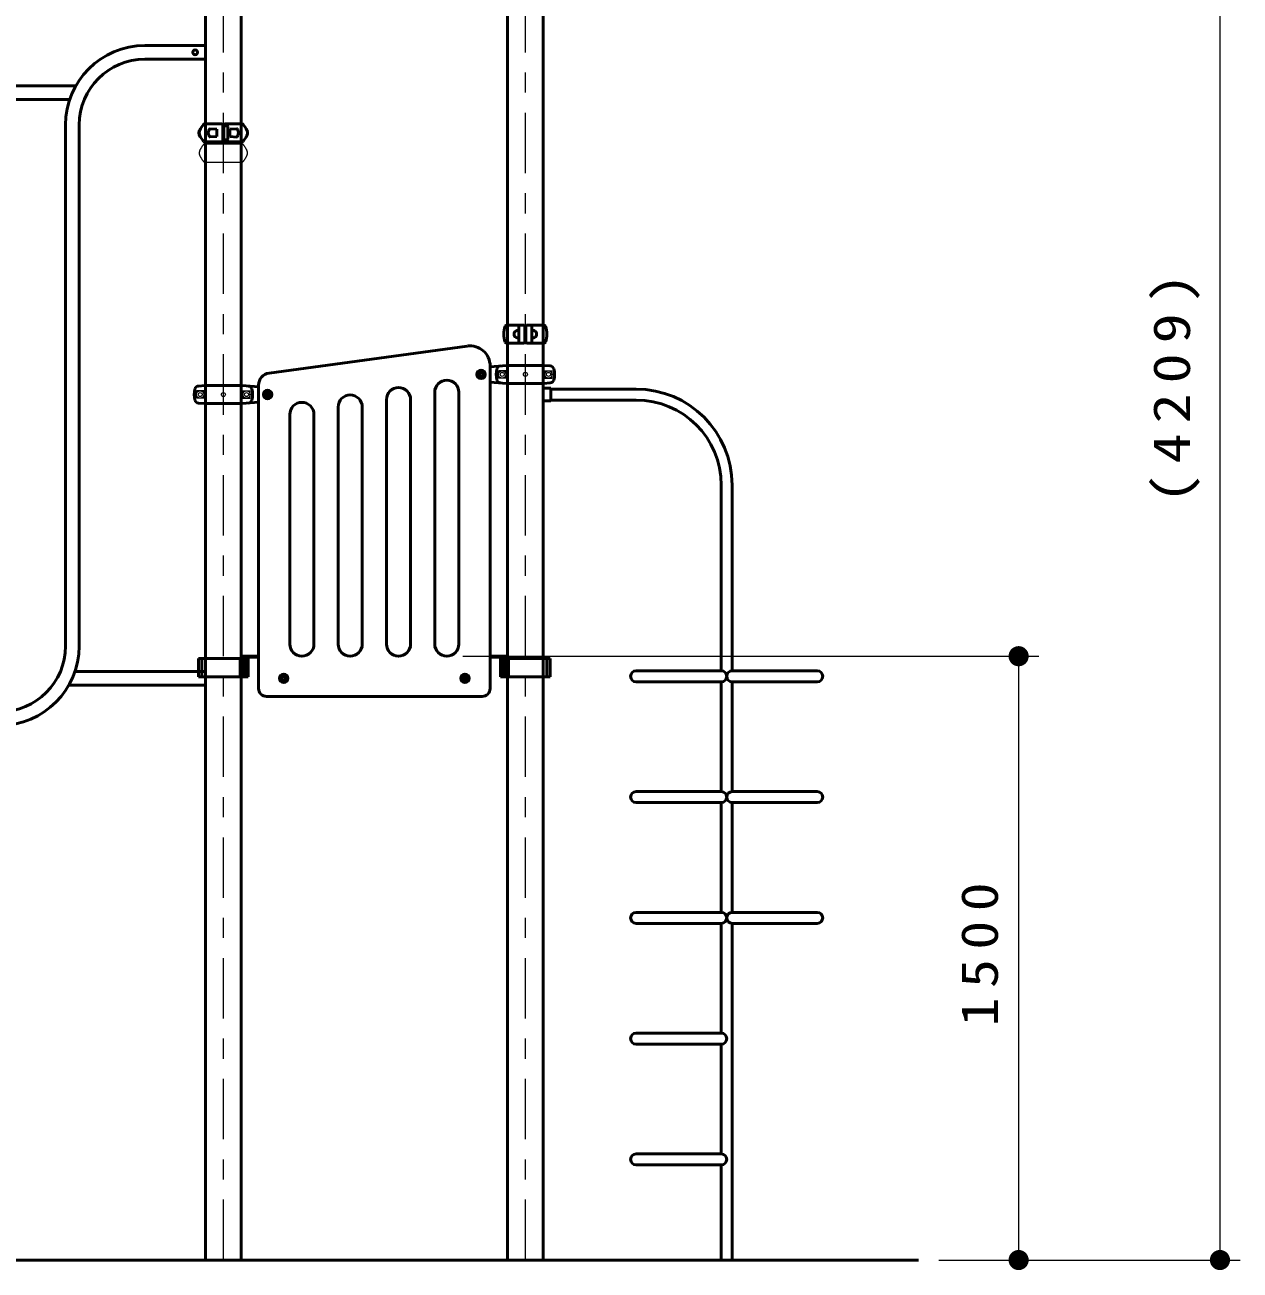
# Model space of a CAD drawing. Units: millimetres on the paper, scale 1:50. Extents: x -385 to 0, y -594 to 267.
# Drawn here: x -237.8 to -177.4, y -132.5 to -70.6 of the extents above; entities that cross this region are included whole.
import ezdxf

# ---------------------------------------------------------------- set-up
doc = ezdxf.new("R2010")
doc.units = ezdxf.units.MM
for name, pattern in [('USER1', [4.5, 2.5, -2]), ('USER2', [6, 3, -1, 1, -1]), ('USER3', [8, 3, -1, 1, -1, 1, -1])]:
    doc.linetypes.add(name, pattern=pattern)
doc.layers.add('LY_1', color=140, linetype='Continuous', lineweight=50)
doc.styles.add('ＭＳ ゴシック', font='')
doc.styles.get('ＭＳ ゴシック').set_extended_font_data('MS Gothic')

# ---------------------------------------------------------------- blocks, each defined once
blk = doc.blocks.new('filled_dot')
at = {"color": 0, "linetype": 'Continuous', "lineweight": -2, "const_width": 1.25}
blk.add_lwpolyline([(-0.625, 0, 1), (0.625, 0, 1)], format="xyb", close=True, dxfattribs=at)

msp = doc.modelspace()

# ---------------------------------------------------------------- linework, layer by layer
at = {"layer": 'LY_1', "color": 7, "lineweight": 13}
for p, q in [((-178.406, -47.788), (-178.406, -131.967)), ((-213.871, -87.782), (-214.24, -87.782)), ((-214.24, -88.152), (-214.24, -87.782)), ((-211.94, -87.782), (-211.571, -87.782)), ((-211.571, -88.152), (-211.571, -87.782)), ((-213.871, -88.152), (-214.24, -88.152)), ((-211.94, -88.152), (-211.571, -88.152)), ((-228.871, -88.782), (-229.24, -88.782)), ((-229.24, -89.152), (-229.24, -88.782)), ((-226.94, -88.782), (-226.571, -88.782)), ((-226.571, -89.152), (-226.571, -88.782)), ((-228.871, -89.152), (-229.24, -89.152)), ((-226.94, -89.152), (-226.571, -89.152)), ((-216.006, -101.967), (-187.406, -101.967)), ((-188.406, -101.967), (-188.406, -131.967)), ((-192.375, -131.967), (-177.406, -131.967)), ((-192.375, -131.967), (-187.406, -131.967))]:
    msp.add_line(p, q, dxfattribs=at)
at = {"layer": 'LY_1', "color": 7, "linetype": 'USER2', "lineweight": 13}
for p, q in [((-227.906, -131.967), (-227.906, -59.967)), ((-212.906, -131.967), (-212.906, -59.967))]:
    msp.add_line(p, q, dxfattribs=at)
at = {"layer": 'LY_1'}
for p, q in [((-228.797, -131.967), (-228.797, -61.677)), ((-227.015, -131.967), (-227.015, -61.677)), ((-213.797, -131.967), (-213.797, -61.677)), ((-212.015, -131.967), (-212.015, -61.677)), ((-228.797, -71.627), (-231.806, -71.627)), ((-228.797, -72.307), (-231.806, -72.307)), ((-235.235, -73.627), (-239.306, -73.627)), ((-235.539, -74.307), (-239.306, -74.307)), ((-235.746, -75.567), (-235.746, -101.467)), ((-235.066, -75.567), (-235.066, -101.467)), ((-229.04, -75.767), (-229.046, -75.767)), ((-228.828, -75.517), (-227.976, -75.517)), ((-228.229, -75.783), (-228.57, -75.766)), ((-228.229, -75.783), (-228.229, -76.15)), ((-227.936, -75.557), (-227.936, -76.377)), ((-227.876, -75.557), (-227.876, -76.377)), ((-227.855, -75.617), (-227.729, -75.623)), ((-226.986, -75.517), (-227.836, -75.517)), ((-227.691, -76.27), (-227.691, -75.663)), ((-227.582, -75.778), (-227.241, -75.761)), ((-227.582, -76.155), (-227.582, -75.778)), ((-229.04, -76.167), (-229.046, -76.167)), ((-228.826, -76.417), (-227.976, -76.417)), ((-228.229, -76.15), (-228.57, -76.168)), ((-227.855, -76.317), (-227.729, -76.31)), ((-226.984, -76.417), (-227.836, -76.417)), ((-227.582, -76.155), (-227.241, -76.173)), ((-213.828, -85.517), (-212.976, -85.517)), ((-213.231, -85.781), (-213.271, -85.78)), ((-213.231, -85.967), (-213.231, -85.537)), ((-213.231, -85.967), (-213.231, -86.397)), ((-212.936, -85.557), (-212.936, -86.377)), ((-212.876, -85.557), (-212.876, -86.377)), ((-211.984, -85.517), (-212.836, -85.517)), ((-212.581, -85.967), (-212.581, -85.537)), ((-212.581, -85.781), (-212.541, -85.78)), ((-212.581, -85.967), (-212.581, -86.397)), ((-225.637, -87.899), (-215.791, -86.556)), ((-213.828, -86.417), (-212.976, -86.417)), ((-213.231, -86.152), (-213.271, -86.154)), ((-211.986, -86.417), (-212.836, -86.417)), ((-212.581, -86.152), (-212.541, -86.154)), ((-214.656, -103.567), (-214.656, -87.546)), ((-214.456, -87.572), (-214.656, -87.587)), ((-213.826, -87.517), (-214.456, -87.572)), ((-211.986, -87.517), (-213.826, -87.517)), ((-211.986, -87.517), (-211.67, -87.544)), ((-215.106, -87.874), (-215.186, -87.921)), ((-215.186, -87.921), (-215.186, -88.013)), ((-215.106, -88.059), (-215.186, -88.013)), ((-215.026, -87.921), (-215.106, -87.874)), ((-215.026, -88.013), (-215.106, -88.059)), ((-215.026, -87.921), (-215.026, -88.013)), ((-214.456, -88.362), (-214.656, -88.347)), ((-213.826, -88.417), (-214.456, -88.362)), ((-211.986, -88.417), (-213.826, -88.417)), ((-211.986, -88.417), (-211.67, -88.389)), ((-228.826, -88.517), (-229.141, -88.544)), ((-228.826, -88.517), (-226.985, -88.517)), ((-226.986, -88.517), (-226.356, -88.572)), ((-226.356, -88.572), (-226.156, -88.587)), ((-226.156, -103.567), (-226.156, -88.493)), ((-225.706, -88.874), (-225.786, -88.921)), ((-225.786, -88.921), (-225.786, -89.013)), ((-225.706, -89.059), (-225.786, -89.013)), ((-225.626, -88.921), (-225.706, -88.874)), ((-225.626, -89.013), (-225.706, -89.059)), ((-225.626, -88.921), (-225.626, -89.013)), ((-217.406, -88.855), (-217.406, -101.367)), ((-216.206, -101.367), (-216.206, -88.855)), ((-211.634, -88.647), (-212.015, -88.647)), ((-211.634, -88.647), (-212.015, -88.647)), ((-211.634, -88.647), (-211.634, -89.287)), ((-211.634, -88.647), (-211.634, -89.287)), ((-207.406, -88.695), (-211.634, -88.695)), ((-228.826, -89.417), (-229.141, -89.389)), ((-228.826, -89.417), (-226.985, -89.417)), ((-226.986, -89.417), (-226.356, -89.362)), ((-226.356, -89.362), (-226.156, -89.347)), ((-222.206, -89.589), (-222.206, -101.367)), ((-221.006, -101.367), (-221.006, -89.589)), ((-219.806, -89.222), (-219.806, -101.367)), ((-218.606, -101.367), (-218.606, -89.222)), ((-211.634, -89.287), (-212.015, -89.287)), ((-211.634, -89.287), (-212.015, -89.287)), ((-207.406, -89.239), (-211.634, -89.239)), ((-224.606, -89.956), (-224.606, -101.367)), ((-223.406, -101.367), (-223.406, -89.956)), ((-203.178, -102.695), (-203.178, -93.467)), ((-202.634, -102.695), (-202.634, -93.467)), ((-227.015, -101.967), (-226.156, -101.967)), ((-227.015, -102.013), (-226.156, -102.013)), ((-213.797, -101.967), (-214.656, -101.967)), ((-213.797, -102.013), (-214.656, -102.013)), ((-229.142, -102.087), (-229.142, -102.987)), ((-226.669, -102.087), (-229.142, -102.087)), ((-228.976, -102.087), (-228.976, -102.987)), ((-227.071, -102.087), (-227.071, -102.987)), ((-226.884, -102.087), (-226.884, -102.987)), ((-226.825, -102.087), (-226.825, -102.987)), ((-226.669, -102.087), (-226.669, -102.987)), ((-214.142, -102.087), (-214.142, -102.987)), ((-214.142, -102.087), (-211.669, -102.087)), ((-213.987, -102.087), (-213.987, -102.987)), ((-213.928, -102.087), (-213.928, -102.987)), ((-213.74, -102.087), (-213.74, -102.987)), ((-211.836, -102.087), (-211.836, -102.987)), ((-211.669, -102.087), (-211.669, -102.987)), ((-203.178, -102.695), (-207.406, -102.695)), ((-198.406, -102.695), (-202.634, -102.695)), ((-235.273, -102.727), (-228.797, -102.727)), ((-226.669, -102.987), (-229.142, -102.987)), ((-224.986, -103.021), (-224.906, -102.974)), ((-224.986, -103.021), (-224.986, -103.113)), ((-224.986, -103.113), (-224.906, -103.159)), ((-224.906, -102.974), (-224.826, -103.021)), ((-224.906, -103.159), (-224.826, -103.113)), ((-224.826, -103.021), (-224.826, -103.113)), ((-215.986, -103.021), (-215.906, -102.974)), ((-215.986, -103.021), (-215.986, -103.113)), ((-215.986, -103.113), (-215.906, -103.159)), ((-215.906, -102.974), (-215.826, -103.021)), ((-215.906, -103.159), (-215.826, -103.113)), ((-215.826, -103.021), (-215.826, -103.113)), ((-214.142, -102.987), (-211.669, -102.987)), ((-203.178, -103.239), (-207.406, -103.239)), ((-203.178, -108.695), (-203.178, -103.239)), ((-198.406, -103.239), (-202.634, -103.239)), ((-202.634, -108.695), (-202.634, -103.239)), ((-235.576, -103.407), (-228.797, -103.407)), ((-215.056, -103.967), (-225.756, -103.967)), ((-203.178, -108.695), (-207.406, -108.695)), ((-202.634, -108.695), (-198.406, -108.695)), ((-203.178, -109.239), (-207.406, -109.239)), ((-203.178, -114.695), (-203.178, -109.239)), ((-202.634, -109.239), (-198.406, -109.239)), ((-202.634, -114.695), (-202.634, -109.239)), ((-203.178, -114.695), (-207.406, -114.695)), ((-198.406, -114.695), (-202.634, -114.695)), ((-203.178, -115.239), (-207.406, -115.239)), ((-203.178, -120.695), (-203.178, -115.239)), ((-202.634, -131.967), (-202.634, -115.239)), ((-198.406, -115.239), (-202.634, -115.239)), ((-203.178, -120.695), (-207.406, -120.695)), ((-203.178, -121.239), (-207.406, -121.239)), ((-203.178, -126.695), (-203.178, -121.239)), ((-203.178, -126.695), (-207.406, -126.695)), ((-203.178, -127.239), (-207.406, -127.239)), ((-203.178, -131.967), (-203.178, -127.239))]:
    msp.add_line(p, q, dxfattribs=at)
at = {"layer": 'LY_1', "color": 7, "linetype": 'USER3', "lineweight": 13}
for p, q in [((-228.828, -76.517), (-226.986, -76.517)), ((-228.826, -77.417), (-226.984, -77.417))]:
    msp.add_line(p, q, dxfattribs=at)
at = {"layer": 'LY_1', "color": 7}
msp.add_line((-193.375, -131.967), (-346.393, -131.967), dxfattribs=at)
at = {"layer": 'LY_1'}
for centre, radius in [((-229.306, -71.967), 0.12), ((-215.106, -87.967), 0.21), ((-225.706, -88.967), 0.21), ((-224.906, -103.067), 0.21), ((-215.906, -103.067), 0.21)]:
    msp.add_circle(centre, radius, dxfattribs=at)
at = {"layer": 'LY_1', "color": 7, "lineweight": 13}
for centre, radius in [((-215.106, -87.967), 0.24), ((-214.056, -87.967), 0.185), ((-211.756, -87.967), 0.185), ((-215.106, -87.967), 0.11), ((-214.056, -87.967), 0.1), ((-212.906, -87.967), 0.1), ((-211.756, -87.967), 0.1), ((-229.056, -88.967), 0.185), ((-229.056, -88.967), 0.1), ((-227.906, -88.967), 0.1), ((-226.756, -88.967), 0.185), ((-226.756, -88.967), 0.1), ((-225.706, -88.967), 0.24), ((-225.706, -88.967), 0.11), ((-224.906, -103.067), 0.24), ((-224.906, -103.067), 0.11), ((-215.906, -103.067), 0.24), ((-215.906, -103.067), 0.11)]:
    msp.add_circle(centre, radius, dxfattribs=at)
at = {"layer": 'LY_1', "color": 7, "linetype": 'USER1', "lineweight": 13}
for centre in [(-215.106, -87.967), (-225.706, -88.967), (-224.906, -103.067), (-215.906, -103.067)]:
    msp.add_circle(centre, 0.125, dxfattribs=at)
at = {"layer": 'LY_1'}
for centre, radius, start, end in [((-231.806, -75.567), 3.94, 90, 180), ((-231.806, -75.567), 3.26, 90, 180), ((-228.806, -75.967), 0.32, 143.1301, 216.8699), ((-228.806, -75.967), 0.3, 154.44159, 205.55841), ((-227.813, -76.441), 1.4, 140.22094, 154.44159), ((-229.046, -75.787), 0.02, 90, 143.1301), ((-228.828, -75.597), 0.08, 90, 140.22094), ((-228.374, -75.967), 0.278, 154.69944, 205.30056), ((-227.36, -76.446), 1.4, 151.38495, 154.69944), ((-227.36, -75.487), 1.4, 205.30056, 208.61505), ((-228.571, -75.785), 0.02, 87, 151.38495), ((-227.976, -75.557), 0.04, 0, 90), ((-227.836, -75.557), 0.04, 90, 180), ((-227.856, -75.637), 0.02, 87, 180), ((-227.731, -75.663), 0.04, 1.08415, 87), ((-227.24, -75.78), 0.02, 28.61505, 93), ((-228.451, -76.441), 1.4, 25.55841, 28.61505), ((-227.459, -75.967), 0.3, 334.44159, 25.55841), ((-226.984, -75.597), 0.08, 39.77906, 90), ((-227.998, -76.441), 1.4, 25.55841, 39.77906), ((-227.006, -75.967), 0.3, 334.44159, 25.55841), ((-227.813, -75.492), 1.4, 205.55841, 219.77906), ((-229.046, -76.147), 0.02, 216.8699, 270), ((-228.828, -76.337), 0.08, 219.77906, 270), ((-228.571, -76.148), 0.02, 208.61505, 273), ((-227.976, -76.377), 0.04, 270, 0), ((-227.856, -76.297), 0.02, 180, 273), ((-227.836, -76.377), 0.04, 180, 270), ((-227.731, -76.27), 0.04, 273, 358.91585), ((-227.24, -76.153), 0.02, 267, 331.38495), ((-228.451, -75.492), 1.4, 331.38495, 334.44159), ((-226.984, -76.337), 0.08, 270, 320.22094), ((-227.998, -75.492), 1.4, 320.22094, 334.44159), ((-212.854, -85.967), 1.122, 159.19706, 200.80294), ((-213.828, -85.597), 0.08, 90, 159.19706), ((-213.277, -85.967), 0.187, 88, 272), ((-213.211, -85.537), 0.02, 90, 180), ((-212.976, -85.557), 0.04, 0, 90), ((-212.836, -85.557), 0.04, 90, 180), ((-212.601, -85.537), 0.02, 0, 90), ((-212.534, -85.967), 0.187, 268, 92), ((-211.984, -85.597), 0.08, 20.80294, 90), ((-212.957, -85.967), 1.122, 339.19706, 20.80294), ((-215.656, -87.546), 1, 0, 97.46846), ((-213.828, -86.337), 0.08, 200.80294, 270), ((-213.211, -86.397), 0.02, 180, 270), ((-212.976, -86.377), 0.04, 270, 0), ((-212.836, -86.377), 0.04, 180, 270), ((-212.601, -86.397), 0.02, 270, 0), ((-211.984, -86.337), 0.08, 270, 339.19706), ((-213.356, -87.967), 1, 163.80375, 196.19625), ((-214.124, -87.744), 0.2, 95, 163.80375), ((-211.687, -87.744), 0.2, 16.19625, 85), ((-212.456, -87.967), 1, 343.80375, 16.19625), ((-225.556, -88.493), 0.6, 97.46846, 180), ((-216.806, -88.855), 0.6, 0, 180), ((-214.124, -88.19), 0.2, 196.19625, 265), ((-211.687, -88.19), 0.2, 275, 343.80375), ((-228.356, -88.967), 1, 163.80375, 196.19625), ((-229.124, -88.744), 0.2, 95, 163.80375), ((-226.687, -88.744), 0.2, 16.19625, 85), ((-227.456, -88.967), 1, 343.80375, 16.19625), ((-221.606, -89.589), 0.6, 0, 180), ((-219.206, -89.222), 0.6, 0, 180), ((-207.406, -93.467), 4.772, 0, 90), ((-229.124, -89.19), 0.2, 196.19625, 265), ((-226.687, -89.19), 0.2, 275, 343.80375), ((-224.006, -89.956), 0.6, 0, 180), ((-207.406, -93.467), 4.228, 0, 90), ((-224.006, -101.367), 0.6, 180, 0), ((-221.606, -101.367), 0.6, 180, 0), ((-219.206, -101.367), 0.6, 180, 0), ((-216.806, -101.367), 0.6, 180, 0), ((-239.006, -101.467), 3.94, 270, 0), ((-239.006, -101.467), 3.26, 270, 0), ((-207.406, -102.967), 0.272, 90, 270), ((-203.178, -102.967), 0.272, 270, 90), ((-202.634, -102.967), 0.272, 90, 270), ((-198.406, -102.967), 0.272, 270, 90), ((-225.756, -103.567), 0.4, 180, 270), ((-215.056, -103.567), 0.4, 270, 0), ((-207.406, -108.967), 0.272, 90, 270), ((-203.178, -108.967), 0.272, 270, 90), ((-202.634, -108.967), 0.272, 90, 270), ((-198.406, -108.967), 0.272, 270, 90), ((-207.406, -114.967), 0.272, 90, 270), ((-203.178, -114.967), 0.272, 270, 90), ((-202.634, -114.967), 0.272, 90, 270), ((-198.406, -114.967), 0.272, 270, 90), ((-207.406, -120.967), 0.272, 90, 270), ((-203.178, -120.967), 0.272, 270, 90), ((-207.406, -126.967), 0.272, 90, 270), ((-203.178, -126.967), 0.272, 270, 90)]:
    msp.add_arc(centre, radius, start, end, dxfattribs=at)
at = {"layer": 'LY_1', "color": 7, "linetype": 'USER3', "lineweight": 13}
for centre, radius, start, end in [((-227.813, -77.441), 1.4, 140.22094, 154.44159), ((-228.828, -76.597), 0.08, 90, 140.22094), ((-226.984, -76.597), 0.08, 39.77906, 90), ((-227.998, -77.441), 1.4, 25.55841, 39.77906), ((-228.806, -76.967), 0.3, 154.44159, 205.55841), ((-227.813, -76.492), 1.4, 205.55841, 219.77906), ((-227.998, -76.492), 1.4, 320.22094, 334.44159), ((-227.006, -76.967), 0.3, 334.44159, 25.55841), ((-228.828, -77.337), 0.08, 219.77906, 270), ((-226.984, -77.337), 0.08, 270, 320.22094)]:
    msp.add_arc(centre, radius, start, end, dxfattribs=at)
at = {"layer": 'LY_1', "color": 7, "lineweight": 13}
for centre, start, end in [((-216.431, -87.967), 355.87048, 4.12952), ((-209.38, -87.967), 175.87048, 184.12952), ((-231.431, -88.967), 355.87048, 4.12952), ((-224.38, -88.967), 175.87048, 184.12952)]:
    msp.add_arc(centre, 2.567, start, end, dxfattribs=at)

# ---------------------------------------------------------------- block references
at = {"layer": 'LY_1', "color": 7, "lineweight": 13, "xscale": 0.4, "yscale": 0.4}
for p, rotation in [((-188.406, -101.967), 270), ((-188.406, -131.967), 90), ((-178.406, -131.967), 90)]:
    msp.add_blockref('filled_dot', p, dxfattribs=dict(at, rotation=rotation))

# ---------------------------------------------------------------- texts
at = {"layer": 'LY_1', "color": 7, "char_height": 1.833, "attachment_point": 8, "rotation": 90, "style": 'ＭＳ ゴシック'}
for s, insert in [('\\T1.33;\\W1.2;(4209)', (-179.406, -88.415)), ('\\T1.33;\\W1.15;1500', (-189.406, -116.546))]:
    msp.add_mtext(s, dxfattribs=dict(at, insert=insert))

doc.saveas('drawing.dxf')
